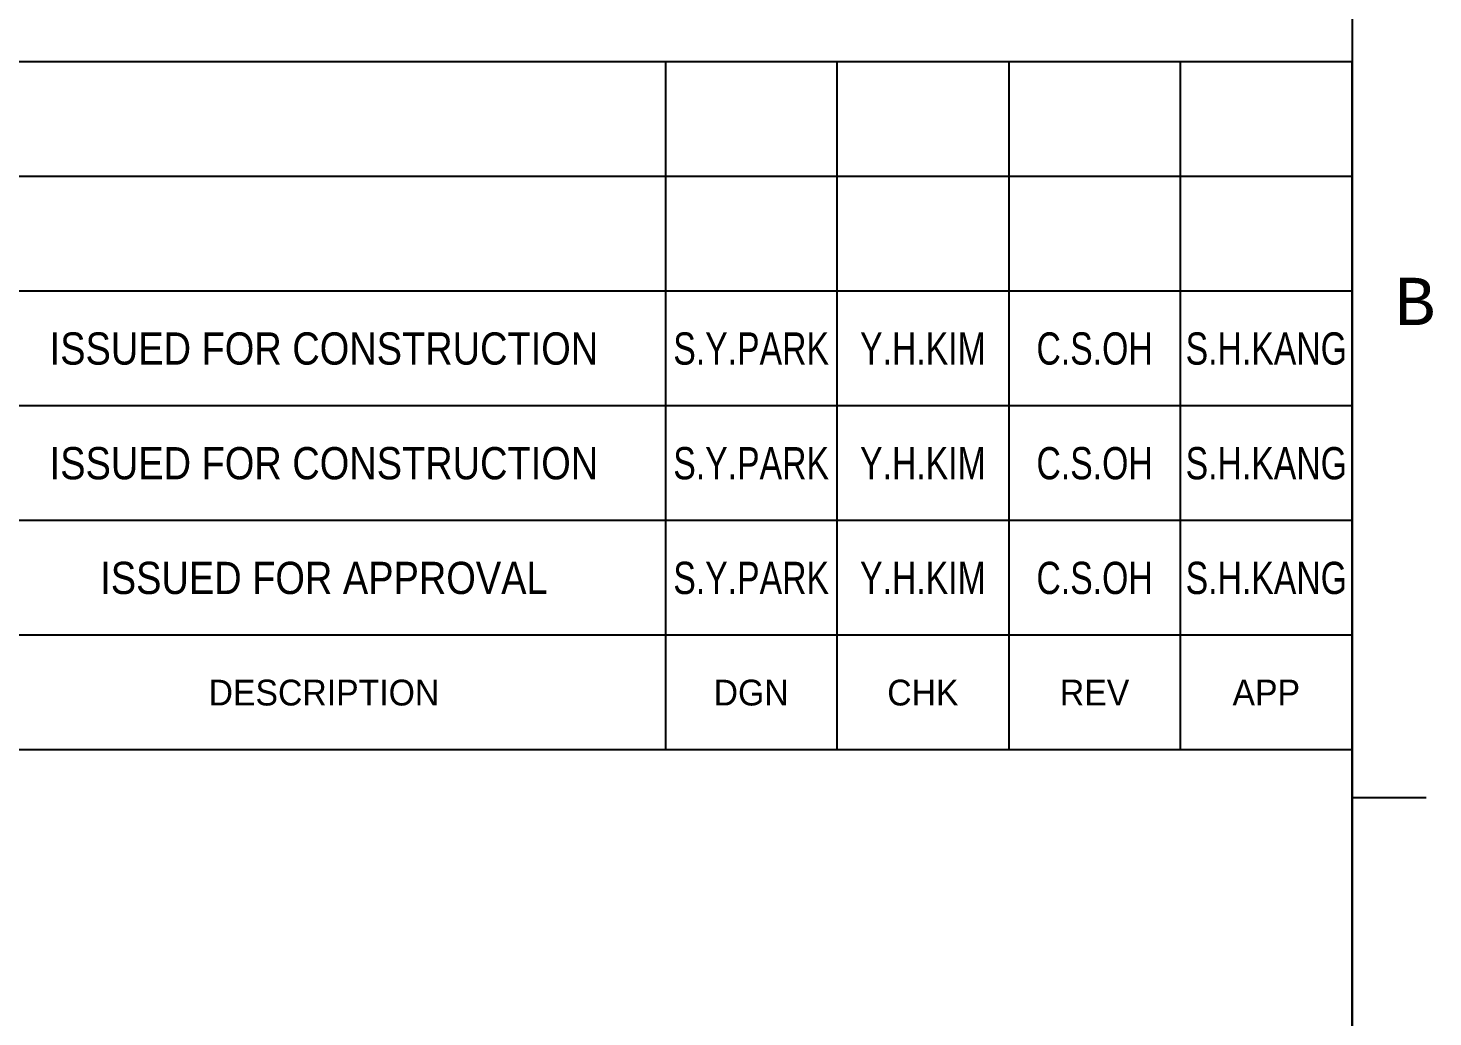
# Model space of a CAD drawing. Header units: feet. Extents: x 1 to 168002, y -59383 to 29717.
# Drawn here: x 76843 to 83376, y -54785 to -50187 of the extents above; entities that cross this region are included whole.
import ezdxf
from ezdxf.enums import TextEntityAlignment as Align

# ---------------------------------------------------------------- set-up
doc = ezdxf.new("R2010")
doc.units = ezdxf.units.FT
doc.header["$LTSCALE"] = 50
doc.header["$MEASUREMENT"] = 0
doc.linetypes.add('CONTINU', pattern=[0])
doc.layers.get('0').update_dxf_attribs({"linetype": 'CONTINUOUS'})
doc.layers.add('Border', color=7, linetype='CONTINUOUS', lineweight=0)
doc.layers.add('title', color=2, linetype='CONTINUOUS')
doc.styles.add('MONOTXT', font='', dxfattribs={"height": 0.2})
doc.styles.add('TB-1$0$MONOTXT', font='monotxt_.ttf')
doc.styles.get('MONOTXT').set_extended_font_data('Gulim')

# ---------------------------------------------------------------- blocks, each defined once
blk = doc.blocks.new('FORMAT')
at = {"layer": 'Border', "color": 0, "linetype": 'Continuous', "lineweight": 25}
for p, q in [((41000, 28700), (41000, 1000)), ((41000, 9039.4), (33000, 9039.4)), ((41000, 2913.1), (41000, 9039.4)), ((41000, 8506.1), (33000, 8506.1)), ((41000, 7972.8), (33000, 7972.8)), ((41000, 7439.5), (33000, 7439.5)), ((41000, 6906.1), (33000, 6906.1)), ((41000, 6906.1), (33000, 6906.1)), ((41000, 6372.8), (33000, 6372.8)), ((41000, 6372.8), (33000, 6372.8)), ((41000, 5839.5), (33000, 5839.5)), ((41000, 5839.5), (33000, 5839.5)), ((41343.5, 5616.7), (41000, 5616.7)), ((41343.5, 5616.7), (41000, 5616.7))]:
    blk.add_line(p, q, dxfattribs=at)
at = {"layer": 'title', "color": 0, "linetype": 'CONTINU', "ltscale": 100}
for p, q in [((37805.8, 9039.4), (37805.8, 5839.5)), ((38603.1, 9039.4), (38603.1, 5839.5)), ((39403.1, 9039.4), (39403.1, 5839.5)), ((40200, 9039.4), (40200, 5839.5))]:
    blk.add_line(p, q, dxfattribs=at)
at = {"layer": 'Border', "color": 0, "linetype": 'Continuous', "lineweight": 25, "style": 'TB-1$0$MONOTXT'}
blk.add_text('B', height=220.2, dxfattribs=at).set_placement((41196.1, 7925), align=Align.MIDDLE_LEFT)
at = {"layer": 'Border', "color": 0, "linetype": 'Continuous', "lineweight": 25, "style": 'MONOTXT'}
for s, p in [('DESCRIPTION', (36217.7, 6106.1)), ('DGN', (38204.4, 6106.1)), ('CHK', (39003.1, 6106.1)), ('REV', (39801.6, 6106.1)), ('APP', (40600, 6106.1))]:
    blk.add_text(s, height=120, dxfattribs=at).set_placement(p, align=Align.MIDDLE)
blk = doc.blocks.new('TITLE')
at = {"xscale": 0.01, "yscale": 0.01, "zscale": 0.01}
blk.add_blockref('FORMAT', (0, 0), dxfattribs=at)

msp = doc.modelspace()

# ---------------------------------------------------------------- block references
at = {"color": 7, "linetype": 'CONTINU', "ltscale": 100, "xscale": 100, "yscale": 100, "zscale": 100}
msp.add_blockref('TITLE', (42001.4, -59383.3, 0.1), dxfattribs=at)

# ---------------------------------------------------------------- texts
at = {"layer": 'Border', "color": 2, "linetype": 'Continuous', "lineweight": 25, "style": 'MONOTXT'}
for s, width, p in [('ISSUED FOR CONSTRUCTION', 0.9, (78219.1, -51677.2, 0.1)), ('S.Y.PARK', 0.8, (80205.8, -51677.2, 0.1)), ('Y.H.KIM', 0.8, (81004.5, -51677.2, 0.1)), ('C.S.OH', 0.8, (81803, -51677.2, 0.1)), ('S.H.KANG', 0.8, (82601.4, -51677.2, 0.1)), ('ISSUED FOR CONSTRUCTION', 0.9, (78219.1, -52210.5, 0.1)), ('S.Y.PARK', 0.8, (80205.8, -52210.5, 0.1)), ('Y.H.KIM', 0.8, (81004.5, -52210.5, 0.1)), ('C.S.OH', 0.8, (81803, -52210.5, 0.1)), ('S.H.KANG', 0.8, (82601.4, -52210.5, 0.1)), ('ISSUED FOR APPROVAL', 0.9, (78219.1, -52743.9, 0.1)), ('S.Y.PARK', 0.8, (80205.9, -52743.9, 0.1)), ('Y.H.KIM', 0.8, (81004.5, -52743.9, 0.1)), ('C.S.OH', 0.8, (81803, -52743.9, 0.1)), ('S.H.KANG', 0.8, (82601.5, -52743.9, 0.1))]:
    msp.add_text(s, height=150, dxfattribs=dict(at, width=width)).set_placement(p, align=Align.MIDDLE)

doc.saveas('drawing.dxf')
